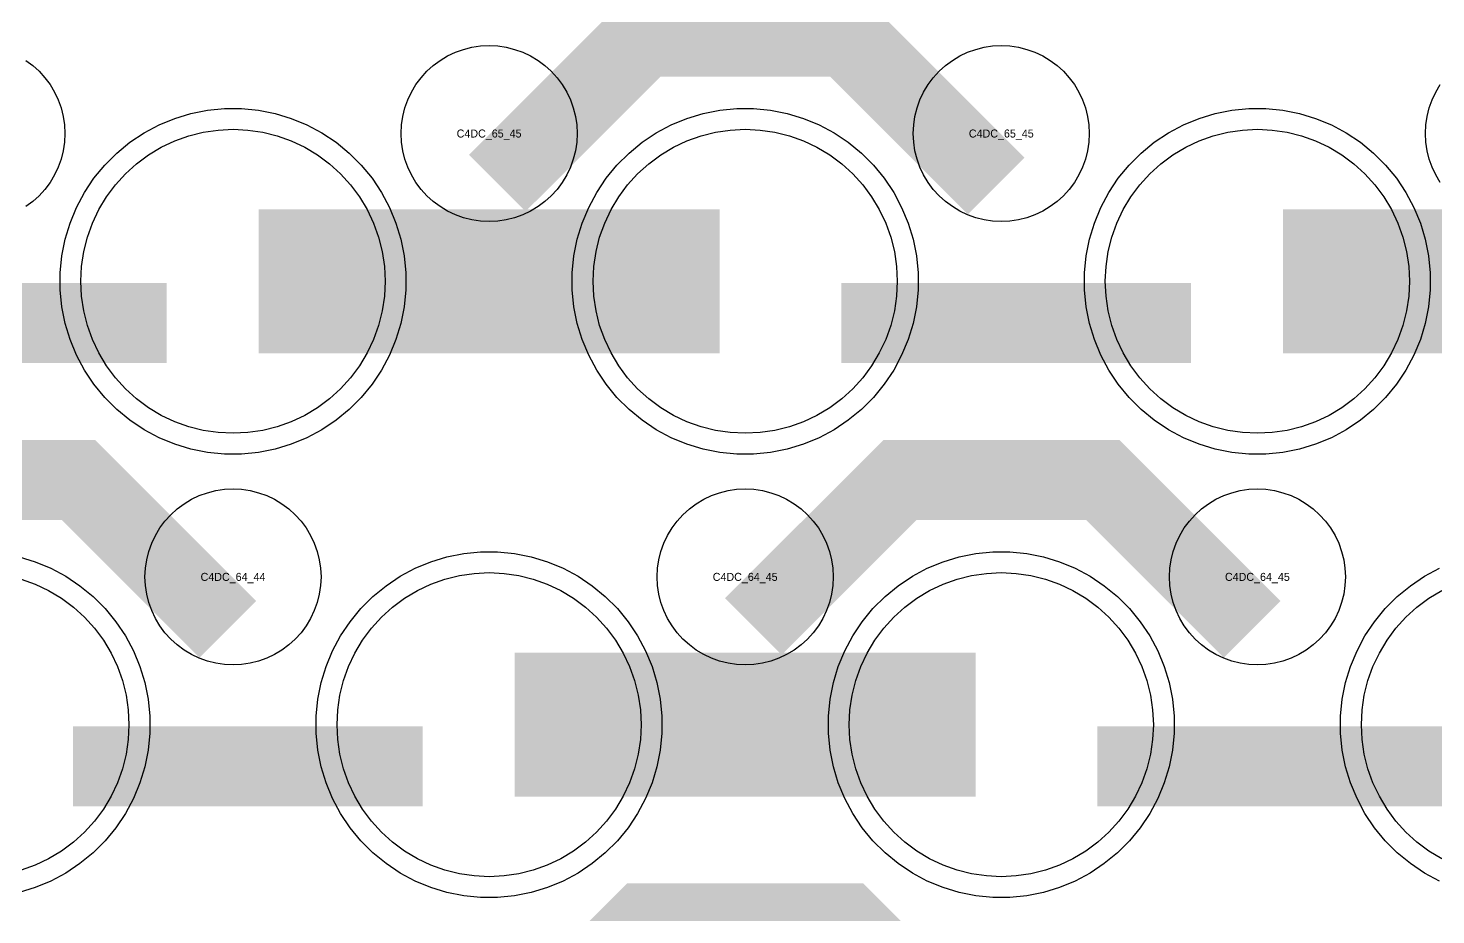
# Model space of a CAD drawing. Extents: x -11880 to 11880, y -14992 to 14992.
# Drawn here: x 2256 to 2695.8, y -6030.9 to -5753.8 of the extents above; entities that cross this region are included whole.
import ezdxf
from ezdxf.enums import TextEntityAlignment as Align

# ---------------------------------------------------------------- set-up
doc = ezdxf.new("R2010")
doc.units = 0
doc.header["$MEASUREMENT"] = 0
for name, color, linetype in [('GDS_775_DT_237', 138, 'CONTINUOUS'), ('RDL1_FS', 34, 'CONTINUOUS'), ('RDL_BS', 160, 'CONTINUOUS')]:
    doc.layers.add(name, color=color, linetype=linetype)

msp = doc.modelspace()

# ---------------------------------------------------------------- linework, layer by layer
at = {"layer": 'RDL1_FS', "color": 241, "true_color": 0xf7abae}
for points in [[(2320, -5880.409), (2315.343, -5880.18), (2310.732, -5879.496), (2306.209, -5878.364), (2301.819, -5876.792), (2297.605, -5874.8), (2293.605, -5872.402), (2289.86, -5869.624), (2286.406, -5866.494), (2283.276, -5863.04), (2280.498, -5859.295), (2278.1, -5855.295), (2276.108, -5851.081), (2274.536, -5846.691), (2273.404, -5842.168), (2272.72, -5837.557), (2272.491, -5832.9), (2272.72, -5828.243), (2273.404, -5823.632), (2274.536, -5819.109), (2276.108, -5814.719), (2278.1, -5810.505), (2280.498, -5806.505), (2283.276, -5802.76), (2286.406, -5799.306), (2289.86, -5796.176), (2293.605, -5793.398), (2297.605, -5791), (2301.819, -5789.008), (2306.209, -5787.436), (2310.732, -5786.304), (2315.343, -5785.62), (2320, -5785.391), (2324.657, -5785.62), (2329.268, -5786.304), (2333.791, -5787.436), (2338.181, -5789.008), (2342.395, -5791), (2346.395, -5793.398), (2350.14, -5796.176), (2353.594, -5799.306), (2356.724, -5802.76), (2359.502, -5806.505), (2361.9, -5810.505), (2363.892, -5814.719), (2365.464, -5819.109), (2366.596, -5823.632), (2367.28, -5828.243), (2367.509, -5832.9), (2367.28, -5837.557), (2366.596, -5842.168), (2365.464, -5846.691), (2363.892, -5851.081), (2361.9, -5855.295), (2359.502, -5859.295), (2356.724, -5863.04), (2353.594, -5866.494), (2350.14, -5869.624), (2346.395, -5872.402), (2342.395, -5874.8), (2338.181, -5876.792), (2333.791, -5878.364), (2329.268, -5879.496), (2324.657, -5880.18)], [(2480, -5880.409), (2475.343, -5880.18), (2470.732, -5879.496), (2466.209, -5878.364), (2461.819, -5876.792), (2457.605, -5874.8), (2453.605, -5872.402), (2449.86, -5869.624), (2446.406, -5866.494), (2443.276, -5863.04), (2440.498, -5859.295), (2438.1, -5855.295), (2436.108, -5851.081), (2434.536, -5846.691), (2433.404, -5842.168), (2432.72, -5837.557), (2432.491, -5832.9), (2432.72, -5828.243), (2433.404, -5823.632), (2434.536, -5819.109), (2436.108, -5814.719), (2438.1, -5810.505), (2440.498, -5806.505), (2443.276, -5802.76), (2446.406, -5799.306), (2449.86, -5796.176), (2453.605, -5793.398), (2457.605, -5791), (2461.819, -5789.008), (2466.209, -5787.436), (2470.732, -5786.304), (2475.343, -5785.62), (2480, -5785.391), (2484.657, -5785.62), (2489.268, -5786.304), (2493.791, -5787.436), (2498.181, -5789.008), (2502.395, -5791), (2506.395, -5793.398), (2510.14, -5796.176), (2513.594, -5799.306), (2516.724, -5802.76), (2519.502, -5806.505), (2521.9, -5810.505), (2523.892, -5814.719), (2525.464, -5819.109), (2526.596, -5823.632), (2527.28, -5828.243), (2527.509, -5832.9), (2527.28, -5837.557), (2526.596, -5842.168), (2525.464, -5846.691), (2523.892, -5851.081), (2521.9, -5855.295), (2519.502, -5859.295), (2516.724, -5863.04), (2513.594, -5866.494), (2510.14, -5869.624), (2506.395, -5872.402), (2502.395, -5874.8), (2498.181, -5876.792), (2493.791, -5878.364), (2489.268, -5879.496), (2484.657, -5880.18)], [(2640, -5880.409), (2635.343, -5880.18), (2630.732, -5879.496), (2626.209, -5878.364), (2621.819, -5876.792), (2617.605, -5874.8), (2613.605, -5872.402), (2609.86, -5869.624), (2606.406, -5866.494), (2603.276, -5863.04), (2600.498, -5859.295), (2598.1, -5855.295), (2596.108, -5851.081), (2594.536, -5846.691), (2593.404, -5842.168), (2592.72, -5837.557), (2592.491, -5832.9), (2592.72, -5828.243), (2593.404, -5823.632), (2594.536, -5819.109), (2596.108, -5814.719), (2598.1, -5810.505), (2600.498, -5806.505), (2603.276, -5802.76), (2606.406, -5799.306), (2609.86, -5796.176), (2613.605, -5793.398), (2617.605, -5791), (2621.819, -5789.008), (2626.209, -5787.436), (2630.732, -5786.304), (2635.343, -5785.62), (2640, -5785.391), (2644.657, -5785.62), (2649.268, -5786.304), (2653.791, -5787.436), (2658.181, -5789.008), (2662.395, -5791), (2666.395, -5793.398), (2670.14, -5796.176), (2673.594, -5799.306), (2676.724, -5802.76), (2679.502, -5806.505), (2681.9, -5810.505), (2683.892, -5814.719), (2685.464, -5819.109), (2686.596, -5823.632), (2687.28, -5828.243), (2687.509, -5832.9), (2687.28, -5837.557), (2686.596, -5842.168), (2685.464, -5846.691), (2683.892, -5851.081), (2681.9, -5855.295), (2679.502, -5859.295), (2676.724, -5863.04), (2673.594, -5866.494), (2670.14, -5869.624), (2666.395, -5872.402), (2662.395, -5874.8), (2658.181, -5876.792), (2653.791, -5878.364), (2649.268, -5879.496), (2644.657, -5880.18)]]:
    msp.add_lwpolyline(points, close=True, dxfattribs=at)
for points in [[(2328.002, -5832.9, 45, 45, 0), (2400.002, -5832.9, 45, 45, 0)], [(2400.002, -5832.9, 45, 45, 0), (2472.002, -5832.9, 45, 45, 0)], [(2648.002, -5832.9, 45, 45, 0), (2720.002, -5832.9, 45, 45, 0)]]:
    msp.add_lwpolyline(points, format="xyseb", dxfattribs=at)
at = {"layer": 'RDL1_FS'}
for points in [[(2253.791, -5926.001), (2258.181, -5927.573), (2262.395, -5929.565), (2266.395, -5931.963), (2270.14, -5934.741), (2273.594, -5937.871), (2276.724, -5941.325), (2279.502, -5945.07), (2281.9, -5949.07), (2283.892, -5953.284), (2285.464, -5957.674), (2286.596, -5962.197), (2287.28, -5966.808), (2287.509, -5971.465), (2287.28, -5976.122), (2286.596, -5980.733), (2285.464, -5985.256), (2283.892, -5989.646), (2281.9, -5993.86), (2279.502, -5997.86), (2276.724, -6001.605), (2273.594, -6005.059), (2270.14, -6008.189), (2266.395, -6010.967), (2262.395, -6013.365), (2258.181, -6015.357), (2253.791, -6016.929)], [(2697.605, -6013.365), (2693.605, -6010.967), (2689.86, -6008.189), (2686.406, -6005.059), (2683.276, -6001.605), (2680.498, -5997.86), (2678.1, -5993.86), (2676.108, -5989.646), (2674.536, -5985.256), (2673.404, -5980.733), (2672.72, -5976.122), (2672.491, -5971.465), (2672.72, -5966.808), (2673.404, -5962.197), (2674.536, -5957.674), (2676.108, -5953.284), (2678.1, -5949.07), (2680.498, -5945.07), (2683.276, -5941.325), (2686.406, -5937.871), (2689.86, -5934.741), (2693.605, -5931.963), (2697.605, -5929.565)]]:
    msp.add_lwpolyline(points, dxfattribs=at)
for points in [[(2400, -6018.974), (2395.343, -6018.745), (2390.732, -6018.061), (2386.209, -6016.929), (2381.819, -6015.357), (2377.605, -6013.365), (2373.605, -6010.967), (2369.86, -6008.189), (2366.406, -6005.059), (2363.276, -6001.605), (2360.498, -5997.86), (2358.1, -5993.86), (2356.108, -5989.646), (2354.536, -5985.256), (2353.404, -5980.733), (2352.72, -5976.122), (2352.491, -5971.465), (2352.72, -5966.808), (2353.404, -5962.197), (2354.536, -5957.674), (2356.108, -5953.284), (2358.1, -5949.07), (2360.498, -5945.07), (2363.276, -5941.325), (2366.406, -5937.871), (2369.86, -5934.741), (2373.605, -5931.963), (2377.605, -5929.565), (2381.819, -5927.573), (2386.209, -5926.001), (2390.732, -5924.869), (2395.343, -5924.185), (2400, -5923.956), (2404.657, -5924.185), (2409.268, -5924.869), (2413.791, -5926.001), (2418.181, -5927.573), (2422.395, -5929.565), (2426.395, -5931.963), (2430.14, -5934.741), (2433.594, -5937.871), (2436.724, -5941.325), (2439.502, -5945.07), (2441.9, -5949.07), (2443.892, -5953.284), (2445.464, -5957.674), (2446.596, -5962.197), (2447.28, -5966.808), (2447.509, -5971.465), (2447.28, -5976.122), (2446.596, -5980.733), (2445.464, -5985.256), (2443.892, -5989.646), (2441.9, -5993.86), (2439.502, -5997.86), (2436.724, -6001.605), (2433.594, -6005.059), (2430.14, -6008.189), (2426.395, -6010.967), (2422.395, -6013.365), (2418.181, -6015.357), (2413.791, -6016.929), (2409.268, -6018.061), (2404.657, -6018.745)], [(2560, -6018.974), (2555.343, -6018.745), (2550.732, -6018.061), (2546.209, -6016.929), (2541.819, -6015.357), (2537.605, -6013.365), (2533.605, -6010.967), (2529.86, -6008.189), (2526.406, -6005.059), (2523.276, -6001.605), (2520.498, -5997.86), (2518.1, -5993.86), (2516.108, -5989.646), (2514.536, -5985.256), (2513.404, -5980.733), (2512.72, -5976.122), (2512.491, -5971.465), (2512.72, -5966.808), (2513.404, -5962.197), (2514.536, -5957.674), (2516.108, -5953.284), (2518.1, -5949.07), (2520.498, -5945.07), (2523.276, -5941.325), (2526.406, -5937.871), (2529.86, -5934.741), (2533.605, -5931.963), (2537.605, -5929.565), (2541.819, -5927.573), (2546.209, -5926.001), (2550.732, -5924.869), (2555.343, -5924.185), (2560, -5923.956), (2564.657, -5924.185), (2569.268, -5924.869), (2573.791, -5926.001), (2578.181, -5927.573), (2582.395, -5929.565), (2586.395, -5931.963), (2590.14, -5934.741), (2593.594, -5937.871), (2596.724, -5941.325), (2599.502, -5945.07), (2601.9, -5949.07), (2603.892, -5953.284), (2605.464, -5957.674), (2606.596, -5962.197), (2607.28, -5966.808), (2607.509, -5971.465), (2607.28, -5976.122), (2606.596, -5980.733), (2605.464, -5985.256), (2603.892, -5989.646), (2601.9, -5993.86), (2599.502, -5997.86), (2596.724, -6001.605), (2593.594, -6005.059), (2590.14, -6008.189), (2586.395, -6010.967), (2582.395, -6013.365), (2578.181, -6015.357), (2573.791, -6016.929), (2569.268, -6018.061), (2564.657, -6018.745)]]:
    msp.add_lwpolyline(points, close=True, dxfattribs=at)
for points in [[(2408.002, -5971.465, 45, 45, 0), (2480.002, -5971.465, 45, 45, 0)], [(2480.002, -5971.465, 45, 45, 0), (2552.002, -5971.465, 45, 45, 0)]]:
    msp.add_lwpolyline(points, format="xyseb", dxfattribs=at)
at = {"layer": 'RDL_BS'}
for points in [[(2402.562, -5802.214, 25, 25, 0), (2448.377, -5756.399, 25, 25, 0), (2481.93, -5756.399, 25, 25, 0)], [(2558.401, -5803.113, 25, 25, 0), (2511.687, -5756.399, 25, 25, 0), (2481.929, -5756.399, 25, 25, 0)], [(2318.401, -5941.678, 25, 25, 0), (2271.687, -5894.964, 25, 25, 0), (2241.929, -5894.964, 25, 25, 0)], [(2482.562, -5940.779, 25, 25, 0), (2528.377, -5894.964, 25, 25, 0), (2561.93, -5894.964, 25, 25, 0)], [(2638.401, -5941.678, 25, 25, 0), (2591.687, -5894.964, 25, 25, 0), (2561.929, -5894.964, 25, 25, 0)], [(2270.016, -5984.478, 25, 25, 0), (2379.281, -5984.478, 25, 25, 0)], [(2590.016, -5984.478, 25, 25, 0), (2699.281, -5984.478, 25, 25, 0)], [(2402.562, -6079.344, 25, 25, 0), (2448.377, -6033.529, 25, 25, 0), (2481.93, -6033.529, 25, 25, 0)], [(2558.401, -6080.243, 25, 25, 0), (2511.687, -6033.529, 25, 25, 0), (2481.929, -6033.529, 25, 25, 0)]]:
    msp.add_lwpolyline(points, format="xyseb", dxfattribs=at)
for points in [[(2400, -5814.206), (2397.307, -5814.074), (2394.635, -5813.678), (2392.016, -5813.021), (2389.481, -5812.114), (2387.044, -5810.962), (2384.72, -5809.569), (2382.557, -5807.966), (2380.558, -5806.154), (2378.746, -5804.155), (2377.143, -5801.992), (2375.75, -5799.668), (2374.598, -5797.231), (2373.691, -5794.696), (2373.034, -5792.077), (2372.638, -5789.405), (2372.506, -5786.712), (2372.638, -5784.019), (2373.034, -5781.347), (2373.691, -5778.728), (2374.598, -5776.193), (2375.75, -5773.756), (2377.143, -5771.432), (2378.746, -5769.269), (2380.558, -5767.27), (2382.557, -5765.458), (2384.72, -5763.855), (2387.044, -5762.462), (2389.481, -5761.31), (2392.016, -5760.403), (2394.635, -5759.746), (2397.307, -5759.35), (2400, -5759.218), (2402.693, -5759.35), (2405.365, -5759.746), (2407.984, -5760.403), (2410.519, -5761.31), (2412.956, -5762.462), (2415.28, -5763.855), (2417.443, -5765.458), (2419.442, -5767.27), (2421.254, -5769.269), (2422.857, -5771.432), (2424.25, -5773.756), (2425.402, -5776.193), (2426.309, -5778.728), (2426.966, -5781.347), (2427.362, -5784.019), (2427.494, -5786.712), (2427.362, -5789.405), (2426.966, -5792.077), (2426.309, -5794.696), (2425.402, -5797.231), (2424.25, -5799.668), (2422.857, -5801.992), (2421.254, -5804.155), (2419.442, -5806.154), (2417.443, -5807.966), (2415.28, -5809.569), (2412.956, -5810.962), (2410.519, -5812.114), (2407.984, -5813.021), (2405.365, -5813.678), (2402.693, -5814.074)], [(2560, -5814.206), (2557.307, -5814.074), (2554.635, -5813.678), (2552.016, -5813.021), (2549.481, -5812.114), (2547.044, -5810.962), (2544.72, -5809.569), (2542.557, -5807.966), (2540.558, -5806.154), (2538.746, -5804.155), (2537.143, -5801.992), (2535.75, -5799.668), (2534.598, -5797.231), (2533.691, -5794.696), (2533.034, -5792.077), (2532.638, -5789.405), (2532.506, -5786.712), (2532.638, -5784.019), (2533.034, -5781.347), (2533.691, -5778.728), (2534.598, -5776.193), (2535.75, -5773.756), (2537.143, -5771.432), (2538.746, -5769.269), (2540.558, -5767.27), (2542.557, -5765.458), (2544.72, -5763.855), (2547.044, -5762.462), (2549.481, -5761.31), (2552.016, -5760.403), (2554.635, -5759.746), (2557.307, -5759.35), (2560, -5759.218), (2562.693, -5759.35), (2565.365, -5759.746), (2567.984, -5760.403), (2570.519, -5761.31), (2572.956, -5762.462), (2575.28, -5763.855), (2577.443, -5765.458), (2579.442, -5767.27), (2581.254, -5769.269), (2582.857, -5771.432), (2584.25, -5773.756), (2585.402, -5776.193), (2586.309, -5778.728), (2586.966, -5781.347), (2587.362, -5784.019), (2587.494, -5786.712), (2587.362, -5789.405), (2586.966, -5792.077), (2586.309, -5794.696), (2585.402, -5797.231), (2584.25, -5799.668), (2582.857, -5801.992), (2581.254, -5804.155), (2579.442, -5806.154), (2577.443, -5807.966), (2575.28, -5809.569), (2572.956, -5810.962), (2570.519, -5812.114), (2567.984, -5813.021), (2565.365, -5813.678), (2562.693, -5814.074)], [(2320, -5952.771), (2317.307, -5952.639), (2314.635, -5952.243), (2312.016, -5951.586), (2309.481, -5950.679), (2307.044, -5949.527), (2304.72, -5948.134), (2302.557, -5946.531), (2300.558, -5944.719), (2298.746, -5942.72), (2297.143, -5940.557), (2295.75, -5938.233), (2294.598, -5935.796), (2293.691, -5933.261), (2293.034, -5930.642), (2292.638, -5927.97), (2292.506, -5925.277), (2292.638, -5922.584), (2293.034, -5919.912), (2293.691, -5917.293), (2294.598, -5914.758), (2295.75, -5912.321), (2297.143, -5909.997), (2298.746, -5907.834), (2300.558, -5905.835), (2302.557, -5904.023), (2304.72, -5902.42), (2307.044, -5901.027), (2309.481, -5899.875), (2312.016, -5898.968), (2314.635, -5898.311), (2317.307, -5897.915), (2320, -5897.783), (2322.693, -5897.915), (2325.365, -5898.311), (2327.984, -5898.968), (2330.519, -5899.875), (2332.956, -5901.027), (2335.28, -5902.42), (2337.443, -5904.023), (2339.442, -5905.835), (2341.254, -5907.834), (2342.857, -5909.997), (2344.25, -5912.321), (2345.402, -5914.758), (2346.309, -5917.293), (2346.966, -5919.912), (2347.362, -5922.584), (2347.494, -5925.277), (2347.362, -5927.97), (2346.966, -5930.642), (2346.309, -5933.261), (2345.402, -5935.796), (2344.25, -5938.233), (2342.857, -5940.557), (2341.254, -5942.72), (2339.442, -5944.719), (2337.443, -5946.531), (2335.28, -5948.134), (2332.956, -5949.527), (2330.519, -5950.679), (2327.984, -5951.586), (2325.365, -5952.243), (2322.693, -5952.639)], [(2480, -5952.771), (2477.307, -5952.639), (2474.635, -5952.243), (2472.016, -5951.586), (2469.481, -5950.679), (2467.044, -5949.527), (2464.72, -5948.134), (2462.557, -5946.531), (2460.558, -5944.719), (2458.746, -5942.72), (2457.143, -5940.557), (2455.75, -5938.233), (2454.598, -5935.796), (2453.691, -5933.261), (2453.034, -5930.642), (2452.638, -5927.97), (2452.506, -5925.277), (2452.638, -5922.584), (2453.034, -5919.912), (2453.691, -5917.293), (2454.598, -5914.758), (2455.75, -5912.321), (2457.143, -5909.997), (2458.746, -5907.834), (2460.558, -5905.835), (2462.557, -5904.023), (2464.72, -5902.42), (2467.044, -5901.027), (2469.481, -5899.875), (2472.016, -5898.968), (2474.635, -5898.311), (2477.307, -5897.915), (2480, -5897.783), (2482.693, -5897.915), (2485.365, -5898.311), (2487.984, -5898.968), (2490.519, -5899.875), (2492.956, -5901.027), (2495.28, -5902.42), (2497.443, -5904.023), (2499.442, -5905.835), (2501.254, -5907.834), (2502.857, -5909.997), (2504.25, -5912.321), (2505.402, -5914.758), (2506.309, -5917.293), (2506.966, -5919.912), (2507.362, -5922.584), (2507.494, -5925.277), (2507.362, -5927.97), (2506.966, -5930.642), (2506.309, -5933.261), (2505.402, -5935.796), (2504.25, -5938.233), (2502.857, -5940.557), (2501.254, -5942.72), (2499.442, -5944.719), (2497.443, -5946.531), (2495.28, -5948.134), (2492.956, -5949.527), (2490.519, -5950.679), (2487.984, -5951.586), (2485.365, -5952.243), (2482.693, -5952.639)], [(2640, -5952.771), (2637.307, -5952.639), (2634.635, -5952.243), (2632.016, -5951.586), (2629.481, -5950.679), (2627.044, -5949.527), (2624.72, -5948.134), (2622.557, -5946.531), (2620.558, -5944.719), (2618.746, -5942.72), (2617.143, -5940.557), (2615.75, -5938.233), (2614.598, -5935.796), (2613.691, -5933.261), (2613.034, -5930.642), (2612.638, -5927.97), (2612.506, -5925.277), (2612.638, -5922.584), (2613.034, -5919.912), (2613.691, -5917.293), (2614.598, -5914.758), (2615.75, -5912.321), (2617.143, -5909.997), (2618.746, -5907.834), (2620.558, -5905.835), (2622.557, -5904.023), (2624.72, -5902.42), (2627.044, -5901.027), (2629.481, -5899.875), (2632.016, -5898.968), (2634.635, -5898.311), (2637.307, -5897.915), (2640, -5897.783), (2642.693, -5897.915), (2645.365, -5898.311), (2647.984, -5898.968), (2650.519, -5899.875), (2652.956, -5901.027), (2655.28, -5902.42), (2657.443, -5904.023), (2659.442, -5905.835), (2661.254, -5907.834), (2662.857, -5909.997), (2664.25, -5912.321), (2665.402, -5914.758), (2666.309, -5917.293), (2666.966, -5919.912), (2667.362, -5922.584), (2667.494, -5925.277), (2667.362, -5927.97), (2666.966, -5930.642), (2666.309, -5933.261), (2665.402, -5935.796), (2664.25, -5938.233), (2662.857, -5940.557), (2661.254, -5942.72), (2659.442, -5944.719), (2657.443, -5946.531), (2655.28, -5948.134), (2652.956, -5949.527), (2650.519, -5950.679), (2647.984, -5951.586), (2645.365, -5952.243), (2642.693, -5952.639)], [(2397.356, -6025.465), (2392.062, -6024.948), (2386.835, -6023.902), (2381.795, -6022.371), (2376.885, -6020.34), (2372.223, -6017.848), (2367.809, -6014.901), (2363.708, -6011.539), (2359.926, -6007.757), (2356.564, -6003.656), (2353.617, -5999.242), (2351.125, -5994.58), (2349.094, -5989.67), (2347.563, -5984.63), (2346.517, -5979.403), (2346, -5974.109), (2346, -5968.821), (2346.517, -5963.527), (2347.563, -5958.3), (2349.094, -5953.26), (2351.125, -5948.35), (2353.617, -5943.688), (2356.564, -5939.274), (2359.926, -5935.173), (2363.708, -5931.391), (2367.809, -5928.029), (2372.223, -5925.082), (2376.885, -5922.59), (2381.795, -5920.559), (2386.835, -5919.028), (2392.062, -5917.982), (2397.356, -5917.465), (2402.644, -5917.465), (2407.938, -5917.982), (2413.165, -5919.028), (2418.205, -5920.559), (2423.115, -5922.59), (2427.777, -5925.082), (2432.191, -5928.029), (2436.292, -5931.391), (2440.074, -5935.173), (2443.436, -5939.274), (2446.383, -5943.688), (2448.875, -5948.35), (2450.906, -5953.26), (2452.437, -5958.3), (2453.483, -5963.527), (2454, -5968.821), (2454, -5974.109), (2453.483, -5979.403), (2452.437, -5984.63), (2450.906, -5989.67), (2448.875, -5994.58), (2446.383, -5999.242), (2443.436, -6003.656), (2440.074, -6007.757), (2436.292, -6011.539), (2432.191, -6014.901), (2427.777, -6017.848), (2423.115, -6020.34), (2418.205, -6022.371), (2413.165, -6023.902), (2407.938, -6024.948), (2402.644, -6025.465)], [(2557.356, -6025.465), (2552.062, -6024.948), (2546.835, -6023.902), (2541.795, -6022.371), (2536.885, -6020.34), (2532.223, -6017.848), (2527.809, -6014.901), (2523.708, -6011.539), (2519.926, -6007.757), (2516.564, -6003.656), (2513.617, -5999.242), (2511.125, -5994.58), (2509.094, -5989.67), (2507.563, -5984.63), (2506.517, -5979.403), (2506, -5974.109), (2506, -5968.821), (2506.517, -5963.527), (2507.563, -5958.3), (2509.094, -5953.26), (2511.125, -5948.35), (2513.617, -5943.688), (2516.564, -5939.274), (2519.926, -5935.173), (2523.708, -5931.391), (2527.809, -5928.029), (2532.223, -5925.082), (2536.885, -5922.59), (2541.795, -5920.559), (2546.835, -5919.028), (2552.062, -5917.982), (2557.356, -5917.465), (2562.644, -5917.465), (2567.938, -5917.982), (2573.165, -5919.028), (2578.205, -5920.559), (2583.115, -5922.59), (2587.777, -5925.082), (2592.191, -5928.029), (2596.292, -5931.391), (2600.074, -5935.173), (2603.436, -5939.274), (2606.383, -5943.688), (2608.875, -5948.35), (2610.906, -5953.26), (2612.437, -5958.3), (2613.483, -5963.527), (2614, -5968.821), (2614, -5974.109), (2613.483, -5979.403), (2612.437, -5984.63), (2610.906, -5989.67), (2608.875, -5994.58), (2606.383, -5999.242), (2603.436, -6003.656), (2600.074, -6007.757), (2596.292, -6011.539), (2592.191, -6014.901), (2587.777, -6017.848), (2583.115, -6020.34), (2578.205, -6022.371), (2573.165, -6023.902), (2567.938, -6024.948), (2562.644, -6025.465)]]:
    msp.add_lwpolyline(points, close=True, dxfattribs=at)
for points in [[(2255.28, -5763.855), (2257.443, -5765.458), (2259.442, -5767.27), (2261.254, -5769.269), (2262.857, -5771.432), (2264.25, -5773.756), (2265.402, -5776.193), (2266.309, -5778.728), (2266.966, -5781.347), (2267.362, -5784.019), (2267.494, -5786.712), (2267.362, -5789.405), (2266.966, -5792.077), (2266.309, -5794.696), (2265.402, -5797.231), (2264.25, -5799.668), (2262.857, -5801.992), (2261.254, -5804.155), (2259.442, -5806.154), (2257.443, -5807.966), (2255.28, -5809.569)], [(2697.143, -5801.992), (2695.75, -5799.668), (2694.598, -5797.231), (2693.691, -5794.696), (2693.034, -5792.077), (2692.638, -5789.405), (2692.506, -5786.712), (2692.638, -5784.019), (2693.034, -5781.347), (2693.691, -5778.728), (2694.598, -5776.193), (2695.75, -5773.756), (2697.143, -5771.432)], [(2253.165, -5919.028), (2258.205, -5920.559), (2263.115, -5922.59), (2267.777, -5925.082), (2272.191, -5928.029), (2276.292, -5931.391), (2280.074, -5935.173), (2283.436, -5939.274), (2286.383, -5943.688), (2288.875, -5948.35), (2290.906, -5953.26), (2292.437, -5958.3), (2293.483, -5963.527), (2294, -5968.821), (2294, -5974.109), (2293.483, -5979.403), (2292.437, -5984.63), (2290.906, -5989.67), (2288.875, -5994.58), (2286.383, -5999.242), (2283.436, -6003.656), (2280.074, -6007.757), (2276.292, -6011.539), (2272.191, -6014.901), (2267.777, -6017.848), (2263.115, -6020.34), (2258.205, -6022.371), (2253.165, -6023.902)], [(2696.885, -6020.34), (2692.223, -6017.848), (2687.809, -6014.901), (2683.708, -6011.539), (2679.926, -6007.757), (2676.564, -6003.656), (2673.617, -5999.242), (2671.125, -5994.58), (2669.094, -5989.67), (2667.563, -5984.63), (2666.517, -5979.403), (2666, -5974.109), (2666, -5968.821), (2666.517, -5963.527), (2667.563, -5958.3), (2669.094, -5953.26), (2671.125, -5948.35), (2673.617, -5943.688), (2676.564, -5939.274), (2679.926, -5935.173), (2683.708, -5931.391), (2687.809, -5928.029), (2692.223, -5925.082), (2696.885, -5922.59)]]:
    msp.add_lwpolyline(points, dxfattribs=at)
at = {"layer": 'RDL_BS', "color": 241, "true_color": 0xf7abae}
for points in [[(2317.356, -5886.9), (2312.062, -5886.383), (2306.835, -5885.337), (2301.795, -5883.806), (2296.885, -5881.775), (2292.223, -5879.283), (2287.809, -5876.336), (2283.708, -5872.974), (2279.926, -5869.192), (2276.564, -5865.091), (2273.617, -5860.677), (2271.125, -5856.015), (2269.094, -5851.105), (2267.563, -5846.065), (2266.517, -5840.838), (2266, -5835.544), (2266, -5830.256), (2266.517, -5824.962), (2267.563, -5819.735), (2269.094, -5814.695), (2271.125, -5809.785), (2273.617, -5805.123), (2276.564, -5800.709), (2279.926, -5796.608), (2283.708, -5792.826), (2287.809, -5789.464), (2292.223, -5786.517), (2296.885, -5784.025), (2301.795, -5781.994), (2306.835, -5780.463), (2312.062, -5779.417), (2317.356, -5778.9), (2322.644, -5778.9), (2327.938, -5779.417), (2333.165, -5780.463), (2338.205, -5781.994), (2343.115, -5784.025), (2347.777, -5786.517), (2352.191, -5789.464), (2356.292, -5792.826), (2360.074, -5796.608), (2363.436, -5800.709), (2366.383, -5805.123), (2368.875, -5809.785), (2370.906, -5814.695), (2372.437, -5819.735), (2373.483, -5824.962), (2374, -5830.256), (2374, -5835.544), (2373.483, -5840.838), (2372.437, -5846.065), (2370.906, -5851.105), (2368.875, -5856.015), (2366.383, -5860.677), (2363.436, -5865.091), (2360.074, -5869.192), (2356.292, -5872.974), (2352.191, -5876.336), (2347.777, -5879.283), (2343.115, -5881.775), (2338.205, -5883.806), (2333.165, -5885.337), (2327.938, -5886.383), (2322.644, -5886.9)], [(2477.356, -5886.9), (2472.062, -5886.383), (2466.835, -5885.337), (2461.795, -5883.806), (2456.885, -5881.775), (2452.223, -5879.283), (2447.809, -5876.336), (2443.708, -5872.974), (2439.926, -5869.192), (2436.564, -5865.091), (2433.617, -5860.677), (2431.125, -5856.015), (2429.094, -5851.105), (2427.563, -5846.065), (2426.517, -5840.838), (2426, -5835.544), (2426, -5830.256), (2426.517, -5824.962), (2427.563, -5819.735), (2429.094, -5814.695), (2431.125, -5809.785), (2433.617, -5805.123), (2436.564, -5800.709), (2439.926, -5796.608), (2443.708, -5792.826), (2447.809, -5789.464), (2452.223, -5786.517), (2456.885, -5784.025), (2461.795, -5781.994), (2466.835, -5780.463), (2472.062, -5779.417), (2477.356, -5778.9), (2482.644, -5778.9), (2487.938, -5779.417), (2493.165, -5780.463), (2498.205, -5781.994), (2503.115, -5784.025), (2507.777, -5786.517), (2512.191, -5789.464), (2516.292, -5792.826), (2520.074, -5796.608), (2523.436, -5800.709), (2526.383, -5805.123), (2528.875, -5809.785), (2530.906, -5814.695), (2532.437, -5819.735), (2533.483, -5824.962), (2534, -5830.256), (2534, -5835.544), (2533.483, -5840.838), (2532.437, -5846.065), (2530.906, -5851.105), (2528.875, -5856.015), (2526.383, -5860.677), (2523.436, -5865.091), (2520.074, -5869.192), (2516.292, -5872.974), (2512.191, -5876.336), (2507.777, -5879.283), (2503.115, -5881.775), (2498.205, -5883.806), (2493.165, -5885.337), (2487.938, -5886.383), (2482.644, -5886.9)], [(2637.356, -5886.9), (2632.062, -5886.383), (2626.835, -5885.337), (2621.795, -5883.806), (2616.885, -5881.775), (2612.223, -5879.283), (2607.809, -5876.336), (2603.708, -5872.974), (2599.926, -5869.192), (2596.564, -5865.091), (2593.617, -5860.677), (2591.125, -5856.015), (2589.094, -5851.105), (2587.563, -5846.065), (2586.517, -5840.838), (2586, -5835.544), (2586, -5830.256), (2586.517, -5824.962), (2587.563, -5819.735), (2589.094, -5814.695), (2591.125, -5809.785), (2593.617, -5805.123), (2596.564, -5800.709), (2599.926, -5796.608), (2603.708, -5792.826), (2607.809, -5789.464), (2612.223, -5786.517), (2616.885, -5784.025), (2621.795, -5781.994), (2626.835, -5780.463), (2632.062, -5779.417), (2637.356, -5778.9), (2642.644, -5778.9), (2647.938, -5779.417), (2653.165, -5780.463), (2658.205, -5781.994), (2663.115, -5784.025), (2667.777, -5786.517), (2672.191, -5789.464), (2676.292, -5792.826), (2680.074, -5796.608), (2683.436, -5800.709), (2686.383, -5805.123), (2688.875, -5809.785), (2690.906, -5814.695), (2692.437, -5819.735), (2693.483, -5824.962), (2694, -5830.256), (2694, -5835.544), (2693.483, -5840.838), (2692.437, -5846.065), (2690.906, -5851.105), (2688.875, -5856.015), (2686.383, -5860.677), (2683.436, -5865.091), (2680.074, -5869.192), (2676.292, -5872.974), (2672.191, -5876.336), (2667.777, -5879.283), (2663.115, -5881.775), (2658.205, -5883.806), (2653.165, -5885.337), (2647.938, -5886.383), (2642.644, -5886.9)]]:
    msp.add_lwpolyline(points, close=True, dxfattribs=at)
for points in [[(2190.016, -5845.913, 25, 25, 0), (2299.281, -5845.913, 25, 25, 0)], [(2510.016, -5845.913, 25, 25, 0), (2619.281, -5845.913, 25, 25, 0)]]:
    msp.add_lwpolyline(points, format="xyseb", dxfattribs=at)

# ---------------------------------------------------------------- texts
at = {"layer": 'GDS_775_DT_237'}
for s, p in [('C4DC_65_45', (2400, -5786.712)), ('C4DC_65_45', (2400, -5786.712)), ('C4DC_65_45', (2560, -5786.712)), ('C4DC_65_45', (2560, -5786.712)), ('C4DC_64_44', (2320, -5925.277)), ('C4DC_64_44', (2320, -5925.277)), ('C4DC_64_45', (2480, -5925.277)), ('C4DC_64_45', (2480, -5925.277)), ('C4DC_64_45', (2640, -5925.277)), ('C4DC_64_45', (2640, -5925.277))]:
    msp.add_text(s, height=2.5, dxfattribs=at).set_placement(p, align=Align.MIDDLE_CENTER)

doc.saveas('drawing.dxf')
